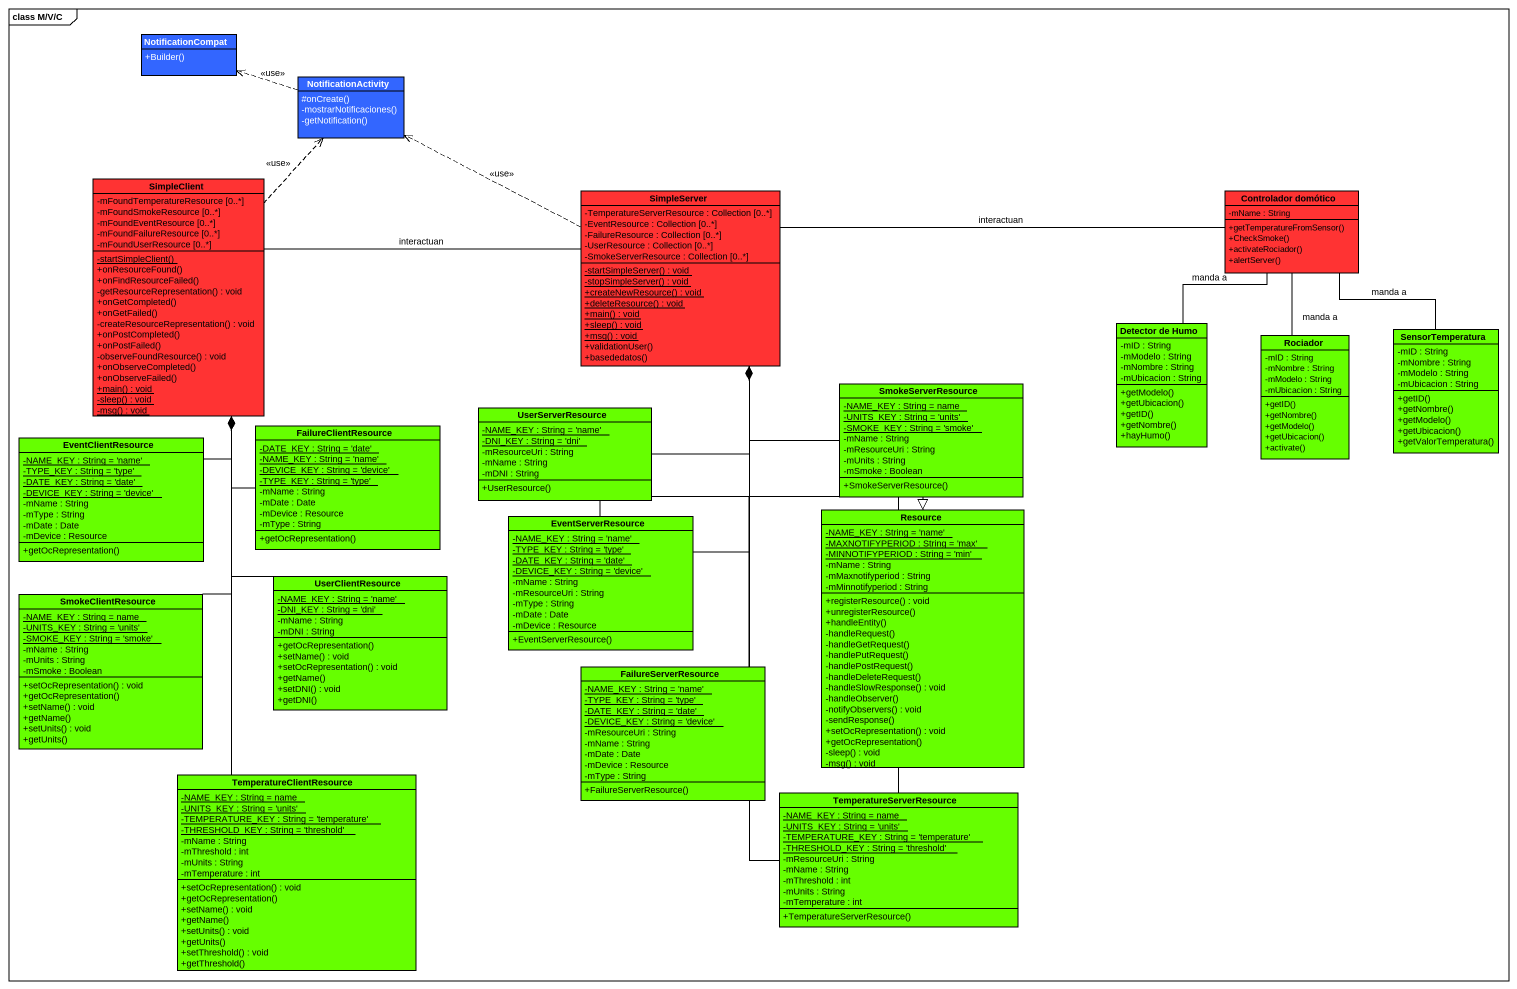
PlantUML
@startuml
mainframe class M/V/C
hide circle
hide empty members
skinparam classAttributeIconSize 0
class NotificationCompat #3366FF {
  +Builder()
}
class NotificationActivity #3366FF {
  #onCreate()
  -mostrarNotificaciones()
  -getNotification()
}
class SimpleClient #FF3333 {
  -mFoundTemperatureResource [0..*]
  -mFoundSmokeResource [0..*]
  -mFoundEventResource [0..*]
  -mFoundFailureResource [0..*]
  -mFoundUserResource [0..*]
  {static} -startSimpleClient()
  +onResourceFound()
  +onFindResourceFailed()
  -getResourceRepresentation() : void
  +onGetCompleted()
  +onGetFailed()
  -createResourceRepresentation() : void
  +onPostCompleted()
  +onPostFailed()
  -observeFoundResource() : void
  +onObserveCompleted()
  +onObserveFailed()
  {static} +main() : void
  {static} -sleep() : void
  {static} -msg() : void
}
class SimpleServer #FF3333 {
  -TemperatureServerResource : Collection [0..*]
  -EventResource : Collection [0..*]
  -FailureResource : Collection [0..*]
  -UserResource : Collection [0..*]
  -SmokeServerResource : Collection [0..*]
  {static} -startSimpleServer() : void
  {static} -stopSimpleServer() : void
  {static} +createNewResource() : void
  {static} +deleteResource() : void
  {static} +main() : void
  {static} +sleep() : void
  {static} +msg() : void
  +validationUser()
  +basededatos()
}
class "Controlador domótico" as Controlador_domótico #FF3333 {
  -mName : String
  +getTemperatureFromSensor()
  +CheckSmoke()
  +activateRociador()
  +alertServer()
}
class "Detector de Humo" as Detector_de_Humo #66FF00 {
  -mID : String
  -mModelo : String
  -mNombre : String
  -mUbicacion : String
  +getModelo()
  +getUbicacion()
  +getID()
  +getNombre()
  +hayHumo()
}
class Rociador #66FF00 {
  -mID : String
  -mNombre : String
  -mModelo : String
  -mUbicacion : String
  +getID()
  +getNombre()
  +getModelo()
  +getUbicacion()
  +activate()
}
class SensorTemperatura #66FF00 {
  -mID : String
  -mNombre : String
  -mModelo : String
  -mUbicacion : String
  +getID()
  +getNombre()
  +getModelo()
  +getUbicacion()
  +getValorTemperatura()
}
class SmokeServerResource #66FF00 {
  {static} -NAME_KEY : String = name
  {static} -UNITS_KEY : String = 'units'
  {static} -SMOKE_KEY : String = 'smoke'
  -mName : String
  -mResourceUri : String
  -mUnits : String
  -mSmoke : Boolean
  +SmokeServerResource()
}
class UserServerResource #66FF00 {
  {static} -NAME_KEY : String = 'name'
  {static} -DNI_KEY : String = 'dni'
  -mResourceUri : String
  -mName : String
  -mDNI : String
  +UserResource()
}
class EventClientResource #66FF00 {
  {static} -NAME_KEY : String = 'name'
  {static} -TYPE_KEY : String = 'type'
  {static} -DATE_KEY : String = 'date'
  {static} -DEVICE_KEY : String = 'device'
  -mName : String
  -mType : String
  -mDate : Date
  -mDevice : Resource
  +getOcRepresentation()
}
class FailureClientResource #66FF00 {
  {static} -DATE_KEY : String = 'date'
  {static} -NAME_KEY : String = 'name'
  {static} -DEVICE_KEY : String = 'device'
  {static} -TYPE_KEY : String = 'type'
  -mName : String
  -mDate : Date
  -mDevice : Resource
  -mType : String
  +getOcRepresentation()
}
class EventServerResource #66FF00 {
  {static} -NAME_KEY : String = 'name'
  {static} -TYPE_KEY : String = 'type'
  {static} -DATE_KEY : String = 'date'
  {static} -DEVICE_KEY : String = 'device'
  -mName : String
  -mResourceUri : String
  -mType : String
  -mDate : Date
  -mDevice : Resource
  +EventServerResource()
}
class Resource #66FF00 {
  {static} -NAME_KEY : String = 'name'
  {static} -MAXNOTIFYPERIOD : String = 'max'
  {static} -MINNOTIFYPERIOD : String = 'min'
  -mName : String
  -mMaxnotifyperiod : String
  -mMinnotifyperiod : String
  +registerResource() : void
  +unregisterResource()
  +handleEntity()
  -handleRequest()
  -handleGetRequest()
  -handlePutRequest()
  -handlePostRequest()
  -handleDeleteRequest()
  -handleSlowResponse() : void
  -handleObserver()
  -notifyObservers() : void
  -sendResponse()
  +setOcRepresentation() : void
  +getOcRepresentation()
  -sleep() : void
  -msg() : void
}
class UserClientResource #66FF00 {
  {static} -NAME_KEY : String = 'name'
  {static} -DNI_KEY : String = 'dni'
  -mName : String
  -mDNI : String
  +getOcRepresentation()
  +setName() : void
  +setOcRepresentation() : void
  +getName()
  +setDNI() : void
  +getDNI()
}
class SmokeClientResource #66FF00 {
  {static} -NAME_KEY : String = name
  {static} -UNITS_KEY : String = 'units'
  {static} -SMOKE_KEY : String = 'smoke'
  -mName : String
  -mUnits : String
  -mSmoke : Boolean
  +setOcRepresentation() : void
  +getOcRepresentation()
  +setName() : void
  +getName()
  +setUnits() : void
  +getUnits()
}
class FailureServerResource #66FF00 {
  {static} -NAME_KEY : String = 'name'
  {static} -TYPE_KEY : String = 'type'
  {static} -DATE_KEY : String = 'date'
  {static} -DEVICE_KEY : String = 'device'
  -mResourceUri : String
  -mName : String
  -mDate : Date
  -mDevice : Resource
  -mType : String
  +FailureServerResource()
}
class TemperatureClientResource #66FF00 {
  {static} -NAME_KEY : String = name
  {static} -UNITS_KEY : String = 'units'
  {static} -TEMPERATURE_KEY : String = 'temperature'
  {static} -THRESHOLD_KEY : String = 'threshold'
  -mName : String
  -mThreshold : int
  -mUnits : String
  -mTemperature : int
  +setOcRepresentation() : void
  +getOcRepresentation()
  +setName() : void
  +getName()
  +setUnits() : void
  +getUnits()
  +setThreshold() : void
  +getThreshold()
}
class TemperatureServerResource #66FF00 {
  {static} -NAME_KEY : String = name
  {static} -UNITS_KEY : String = 'units'
  {static} -TEMPERATURE_KEY : String = 'temperature'
  {static} -THRESHOLD_KEY : String = 'threshold'
  -mResourceUri : String
  -mName : String
  -mThreshold : int
  -mUnits : String
  -mTemperature : int
  +TemperatureServerResource()
}
NotificationActivity .left.> NotificationCompat : <<use>>
SimpleClient .up.> NotificationActivity : <<use>>
SimpleClient -right- SimpleServer : interactuan
SimpleClient *-- EventClientResource
SimpleClient *-- EventClientResource
SimpleClient *-- FailureClientResource
SimpleClient *-- FailureClientResource
SimpleClient *-- UserClientResource
SimpleClient *-- SmokeClientResource
SimpleClient *-- SmokeClientResource
SimpleClient *-- TemperatureClientResource
SimpleClient *-- TemperatureClientResource
SimpleServer .left.> NotificationActivity : <<use>>
SimpleServer -right- Controlador_domótico : interactuan
SimpleServer *-- SmokeServerResource
SimpleServer *-- UserServerResource
SimpleServer *-- EventServerResource
SimpleServer *-- FailureServerResource
SimpleServer *-- TemperatureServerResource
Controlador_domótico -- Detector_de_Humo : manda a
Controlador_domótico -- Rociador : manda a
Controlador_domótico -- SensorTemperatura : manda a
SmokeServerResource --|> Resource
UserServerResource -right-|> Resource
EventServerResource -right-|> Resource
FailureServerResource -right-|> Resource
TemperatureServerResource -up-|> Resource
@enduml
